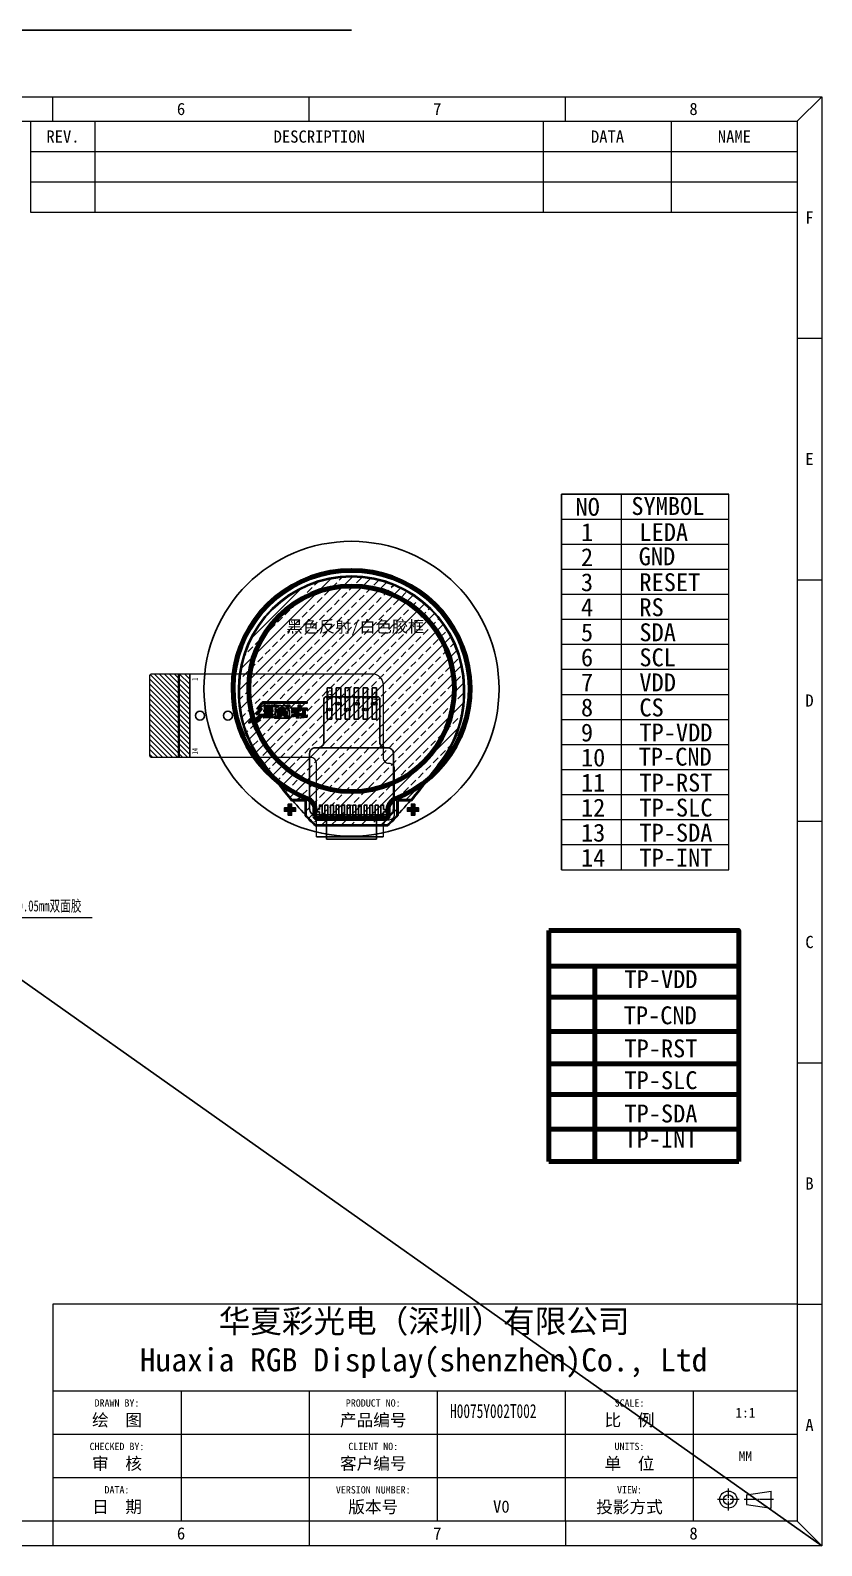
# Model space of a CAD drawing. Header units: millimetres. Extents: x -1913 to 1072, y -448 to 307.
# Drawn here: x 800.8 to 871.6, y -251 to -115.4 of the extents above; entities that cross this region are included whole.
import ezdxf
from ezdxf.enums import TextEntityAlignment as Align

# ---------------------------------------------------------------- set-up
doc = ezdxf.new("R2010")
doc.units = ezdxf.units.MM
doc.header["$LTSCALE"] = 2
doc.layers.get('0').update_dxf_attribs({"linetype": 'CONTINUOUS'})
for name, color, linetype, lineweight in [('0-Project', 155, 'CONTINUOUS', 20), ('OUTLINE.drawing', 190, 'CONTINUOUS', 100), ('Title block', 7, 'CONTINUOUS', 9), ('图框', 7, 'CONTINUOUS', 18)]:
    doc.layers.add(name, color=color, linetype=linetype, lineweight=lineweight)
for name, color, linetype in [('_U+56FE_U+5C42 1', 7, 'CONTINUOUS'), ('dim', 3, 'CONTINUOUS'), ('FPC', 2, 'CONTINUOUS'), ('Index', 7, 'CONTINUOUS'), ('SENSOR', 2, 'CONTINUOUS')]:
    doc.layers.add(name, color=color, linetype=linetype)
doc.styles.add('ROMANC', font='romanc.shx')
doc.styles.get("Standard").update_dxf_attribs({"font": 'txt', "width": 0.7})
doc.styles.add('宋体', font='')
doc.styles.add('样式 4', font='')
doc.styles.get('宋体').set_extended_font_data('SimSun')
doc.styles.get('样式 4').set_extended_font_data('SimSun')
doc.dimstyles.new('YanXiu', dxfattribs={"dimtxt": 1.5, "dimasz": 1.2, "dimexe": 0.66, "dimexo": 0.66, "dimgap": 0.66, "dimtad": 0, "dimdsep": 46, "dimtxsty": 'ROMANC', "dimcen": 0, "dimclrd": 256, "dimclre": 131, "dimclrt": 42, "dimazin": 2, "dimtfac": 1, "dimtofl": 0, "dimtmove": 0, "dimatfit": 3, "dimfxl": 0, "dimlwd": 5, "dimlwe": 5, "dimarcsym": 0})

# ---------------------------------------------------------------- blocks, each defined once
blk = doc.blocks.new('新块')
at = {"color": 1, "lineweight": 0, "flags": 8}
blk.add_attdef('NAME', text='', height=5, dxfattribs=at).set_placement((0, 0), align=Align.MIDDLE)
blk = doc.blocks.new('A$C3CD60FBF')
at = {"layer": 'FPC', "linetype": 'Continuous'}
for points in [[(0.15, 0, -1), (0.35, 0), (0.5, 0, 0.162278), (0.45, 0.15), (0.45, 0.47, 0.333333), (0.45, 0.77), (0.45, 2), (0.05, 2), (0.05, 0.77, 0.333333), (0.05, 0.47), (0.05, 0.15, 0.162278), (0, 0)], [(0.95, 0, -1), (1.15, 0), (1.3, 0, 0.162278), (1.25, 0.15), (1.25, 0.99, 0.333333), (1.25, 1.29), (1.25, 2), (0.85, 2), (0.85, 1.29, 0.333333), (0.85, 0.99), (0.85, 0.15, 0.162278), (0.8, 0)], [(1.75, 0, -1), (1.95, 0), (2.1, 0, 0.162278), (2.05, 0.15), (2.05, 0.47, 0.333333), (2.05, 0.77), (2.05, 2), (1.65, 2), (1.65, 0.77, 0.333333), (1.65, 0.47), (1.65, 0.15, 0.162278), (1.6, 0)], [(2.55, 0, -1), (2.75, 0), (2.9, 0, 0.162278), (2.85, 0.15), (2.85, 0.99, 0.333333), (2.85, 1.29), (2.85, 2), (2.45, 2), (2.45, 1.29, 0.333333), (2.45, 0.99), (2.45, 0.15, 0.162278), (2.4, 0)], [(3.35, 0, -1), (3.55, 0), (3.7, 0, 0.162278), (3.65, 0.15), (3.65, 0.47, 0.333333), (3.65, 0.77), (3.65, 2), (3.25, 2), (3.25, 0.77, 0.333333), (3.25, 0.47), (3.25, 0.15, 0.162278), (3.2, 0)], [(4.15, 0, -1), (4.35, 0), (4.5, 0, 0.162278), (4.45, 0.15), (4.45, 0.99, 0.333333), (4.45, 1.29), (4.45, 2), (4.05, 2), (4.05, 1.29, 0.333333), (4.05, 0.99), (4.05, 0.15, 0.162278), (4, 0)]]:
    blk.add_lwpolyline(points, format="xyb", close=True, dxfattribs=at)
for centre in [(0.25, 0.62), (1.05, 1.14), (1.85, 0.62), (2.65, 1.14), (3.45, 0.62), (4.25, 1.14)]:
    blk.add_circle(centre, 0.1, dxfattribs=at)

msp = doc.modelspace()

# ---------------------------------------------------------------- hatches: boundary and pattern name
h = msp.add_hatch()
h.set_pattern_fill('ANSI31', color=256, scale=0.1, style=0)
h.set_pattern_definition([(315, (-53.29142, -392.14093), (-0.2245064, -0.2245064), [])])
edge = h.paths.add_edge_path()
edge.add_arc((811.68, -180.249), 0.2, 180, 270, ccw=False)
edge.add_line((811.48, -180.249), (811.48, -173.154))
edge.add_arc((811.68, -173.154), 0.2, 90, 180, ccw=False)
edge.add_line((811.68, -172.954), (815.08, -172.954))
edge.add_line((815.08, -172.954), (815.08, -180.454))
edge.add_line((815.08, -180.454), (811.68, -180.454))
at = {"layer": '_U+56FE_U+5C42 1'}
h = msp.add_hatch(color=152, dxfattribs=at)
h.dxf.hatch_style = 2
h.paths.add_polyline_path([(821.164, -176.589), (821.541, -176.085), (821.389, -176.085), (821.012, -176.589)])
h = msp.add_hatch(color=152, dxfattribs=at)
h.dxf.hatch_style = 2
edge = h.paths.add_edge_path()
edge.add_line((821.23, -176.085), (821.574, -175.617))
edge.add_arc((821.61, -175.643), 0.0447, 90, 143.71676, ccw=False)
edge.add_line((821.61, -175.598), (825.569, -175.598))
edge.add_line((825.569, -175.598), (825.569, -175.477))
edge.add_line((825.569, -175.477), (821.61, -175.477))
edge.add_arc((821.61, -175.643), 0.166, 90, 143.71676)
edge.add_line((821.476, -175.545), (821.079, -176.085))
edge.add_line((821.079, -176.085), (821.23, -176.085))
h = msp.add_hatch(color=152, dxfattribs=at)
h.dxf.hatch_style = 2
h.paths.add_polyline_path([(821.703, -176.192), (821.99, -176.192), (821.99, -175.777), (822.218, -175.777), (822.218, -176.192), (822.5, -176.192), (822.5, -176.348), (822.218, -176.348), (822.218, -176.401), (821.99, -176.401), (821.99, -176.348), (821.703, -176.348)])
h = msp.add_hatch(color=152, dxfattribs=at)
h.dxf.hatch_style = 2
h.paths.add_polyline_path([(821.954, -176.148), (821.76, -176.148), (821.717, -175.779), (821.91, -175.779)])
h = msp.add_hatch(color=152, dxfattribs=at)
h.dxf.hatch_style = 2
h.paths.add_polyline_path([(822.458, -176.146), (822.264, -176.146), (822.308, -175.777), (822.5, -175.777)])
h = msp.add_hatch(color=152, dxfattribs=at)
h.dxf.hatch_style = 2
edge = h.paths.add_edge_path()
edge.add_spline(control_points=[(823.143, -175.8), (823.143, -175.8), (823.143, -175.8), (823.243, -175.811), (823.332, -175.826), (823.422, -175.811), (823.524, -175.8), (823.638, -175.791), (823.753, -175.782), (823.883, -175.776), (824.031, -175.774), (824.031, -175.774), (824.031, -175.905), (824.031, -175.905), (823.967, -175.905), (823.907, -175.906), (823.85, -175.907), (823.793, -175.909), (823.737, -175.912), (823.684, -175.916), (823.74, -175.937), (823.789, -175.959), (823.828, -175.982), (823.867, -176.005), (823.902, -176.029), (823.931, -176.053), (823.931, -176.053), (823.633, -176.053), (823.633, -176.053), (823.548, -176.013), (823.449, -175.982), (823.336, -175.96), (823.199, -175.986), (823.082, -176.027), (822.984, -176.081), (822.984, -176.081), (823.767, -176.081), (823.767, -176.081), (823.767, -176.081), (823.94, -176.081), (823.94, -176.081), (823.94, -176.081), (823.861, -176.239), (823.861, -176.239), (823.861, -176.239), (823.989, -176.239), (823.989, -176.239), (823.989, -176.239), (823.989, -176.749), (823.989, -176.749), (823.989, -176.749), (823.986, -176.749), (823.986, -176.749), (823.986, -176.749), (823.791, -176.749), (823.791, -176.749), (823.791, -176.749), (823.504, -176.749), (823.504, -176.749), (823.504, -176.749), (823.477, -176.795), (823.477, -176.795), (823.477, -176.795), (824.035, -176.795), (824.035, -176.795), (824.035, -176.795), (824.035, -176.916), (824.035, -176.916), (824.035, -176.916), (822.645, -176.916), (822.645, -176.916), (822.645, -176.916), (822.645, -176.795), (822.645, -176.795), (822.645, -176.795), (823.241, -176.795), (823.241, -176.795), (823.241, -176.795), (823.268, -176.749), (823.268, -176.749), (823.268, -176.749), (822.891, -176.749), (822.891, -176.749), (822.891, -176.749), (822.693, -176.749), (822.693, -176.749), (822.693, -176.749), (822.693, -176.718), (822.693, -176.718), (822.693, -176.718), (822.693, -176.647), (822.693, -176.647), (822.693, -176.647), (822.693, -176.389), (822.693, -176.389), (822.693, -176.368), (822.697, -176.348), (822.705, -176.33), (822.712, -176.312), (822.723, -176.297), (822.736, -176.283), (822.749, -176.269), (822.765, -176.259), (822.783, -176.251), (822.802, -176.243), (822.821, -176.239), (822.841, -176.239), (822.841, -176.239), (822.891, -176.239), (822.891, -176.239), (822.891, -176.239), (823.08, -176.239), (823.08, -176.239), (823.08, -176.239), (823.601, -176.239), (823.601, -176.239), (823.601, -176.239), (823.623, -176.198), (823.623, -176.198), (823.623, -176.198), (822.697, -176.198), (822.697, -176.198), (822.697, -176.198), (822.697, -176.081), (822.697, -176.081), (822.73, -176.053), (822.768, -176.025), (822.812, -175.996), (822.857, -175.968), (822.912, -175.941), (822.979, -175.916), (822.928, -175.912), (822.875, -175.909), (822.82, -175.907), (822.764, -175.906), (822.707, -175.905), (822.647, -175.905), (822.647, -175.905), (822.647, -175.774), (822.647, -175.774), (822.791, -175.776), (822.919, -175.782), (823.031, -175.791), (823.143, -175.8)], knot_values=[-1, 0, 0, 0, 0, 0, 1, 1, 1, 2, 2, 2, 3, 3, 3, 4, 4, 4, 5, 5, 5, 6, 6, 6, 7, 7, 7, 8, 8, 8, 9, 9, 9, 10, 10, 10, 11, 11, 11, 12, 12, 12, 13, 13, 13, 14, 14, 14, 15, 15, 15, 16, 16, 16, 17, 17, 17, 18, 18, 18, 19, 19, 19, 20, 20, 20, 21, 21, 21, 22, 22, 22, 23, 23, 23, 24, 24, 24, 25, 25, 25, 26, 26, 26, 27, 27, 27, 28, 28, 28, 29, 29, 29, 30, 30, 30, 31, 31, 31, 32, 32, 32, 33, 33, 33, 34, 34, 34, 35, 35, 35, 36, 36, 36, 37, 37, 37, 38, 38, 38, 39, 39, 39, 40, 40, 40, 41, 41, 41, 42, 42, 42, 43, 43, 43, 44, 44, 44, 45, 45, 45, 46, 46, 46, 47, 47, 47, 47], degree=3, periodic=0)
h.paths.add_polyline_path([(822.891, -176.521), (822.92, -176.521), (823.791, -176.521), (823.791, -176.48), (823.071, -176.48), (822.891, -176.48)])
edge = h.paths.add_edge_path()
edge.add_spline(control_points=[(822.896, -176.37), (822.896, -176.37), (822.896, -176.37), (822.891, -176.381), (822.891, -176.393), (822.891, -176.393), (822.891, -176.395), (822.891, -176.395), (822.891, -176.395), (822.915, -176.395), (822.915, -176.395), (822.915, -176.395), (823.791, -176.395), (823.791, -176.395), (823.791, -176.395), (823.791, -176.349), (823.791, -176.349), (823.791, -176.349), (822.935, -176.349), (822.935, -176.349), (822.924, -176.349), (822.914, -176.353), (822.905, -176.362), (822.896, -176.37)], knot_values=[-1, 0, 0, 0, 0, 0, 1, 1, 1, 2, 2, 2, 3, 3, 3, 4, 4, 4, 5, 5, 5, 6, 6, 6, 7, 7, 7, 7], degree=3, periodic=0)
h.paths.add_polyline_path([(823.06, -176.647), (823.791, -176.647), (823.791, -176.606), (823.076, -176.606), (822.891, -176.606), (822.891, -176.647)])
h = msp.add_hatch(color=152, dxfattribs=at)
h.dxf.hatch_style = 2
edge = h.paths.add_edge_path()
edge.add_spline(control_points=[(824.672, -176.299), (824.672, -176.299), (824.672, -176.299), (824.695, -176.303), (824.716, -176.312), (824.737, -176.321), (824.755, -176.334), (824.771, -176.349), (824.787, -176.365), (824.799, -176.383), (824.808, -176.404), (824.817, -176.425), (824.822, -176.448), (824.822, -176.472), (824.822, -176.472), (824.822, -176.542), (824.822, -176.542), (824.822, -176.542), (825.042, -176.51), (825.042, -176.51), (825.042, -176.51), (825.042, -176.683), (825.042, -176.683), (825.042, -176.683), (824.822, -176.715), (824.822, -176.715), (824.822, -176.715), (824.822, -176.912), (824.822, -176.912), (824.822, -176.912), (824.602, -176.912), (824.602, -176.912), (824.602, -176.912), (824.602, -176.746), (824.602, -176.746), (824.602, -176.746), (824.188, -176.806), (824.188, -176.806), (824.188, -176.806), (824.188, -176.633), (824.188, -176.633), (824.188, -176.633), (824.602, -176.573), (824.602, -176.573), (824.602, -176.573), (824.602, -176.504), (824.602, -176.504), (824.602, -176.49), (824.598, -176.478), (824.588, -176.469), (824.579, -176.46), (824.567, -176.455), (824.554, -176.455), (824.554, -176.455), (824.188, -176.455), (824.188, -176.455), (824.188, -176.455), (824.188, -176.299), (824.188, -176.299), (824.188, -176.299), (824.648, -176.299), (824.648, -176.299), (824.672, -176.299)], knot_values=[-1, 0, 0, 0, 0, 0, 1, 1, 1, 2, 2, 2, 3, 3, 3, 4, 4, 4, 5, 5, 5, 6, 6, 6, 7, 7, 7, 8, 8, 8, 9, 9, 9, 10, 10, 10, 11, 11, 11, 12, 12, 12, 13, 13, 13, 14, 14, 14, 15, 15, 15, 16, 16, 16, 17, 17, 17, 18, 18, 18, 19, 19, 19, 20, 20, 20, 20], degree=3, periodic=0)
h = msp.add_hatch(color=152, dxfattribs=at)
h.dxf.hatch_style = 2
h.paths.add_polyline_path([(824.988, -176.043), (825.572, -176.043), (825.572, -176.199), (824.988, -176.199), (824.988, -176.264), (824.769, -176.264), (824.769, -176.199), (824.191, -176.199), (824.191, -176.043), (824.769, -176.043), (824.769, -175.777), (824.988, -175.777)])
h = msp.add_hatch(color=152, dxfattribs=at)
h.dxf.hatch_style = 2
h.paths.add_polyline_path([(825.573, -176.83), (825.028, -176.909), (825.028, -176.737), (825.174, -176.716), (825.174, -176.299), (825.393, -176.299), (825.393, -176.684), (825.573, -176.66)])
h = msp.add_hatch(color=152, dxfattribs=at)
h.dxf.hatch_style = 2
edge = h.paths.add_edge_path()
edge.add_spline(control_points=[(821.425, -177.066), (821.335, -177.129), (820.999, -177.278), (820.908, -177.233), (821.125, -177.205), (821.318, -177.086), (821.44, -176.911), (821.523, -176.804), (821.594, -176.702), (821.677, -176.589), (821.677, -176.589), (821.501, -176.589), (821.501, -176.589), (821.501, -176.589), (821.385, -176.782), (821.198, -176.94), (821.011, -177.099), (820.878, -177.14), (820.686, -177.178), (820.572, -177.201), (820.47, -177.205), (820.413, -177.205), (820.336, -177.275), (820.294, -177.38), (820.414, -177.365), (820.434, -177.361), (820.45, -177.355), (820.472, -177.339), (820.536, -177.282), (820.712, -177.234), (820.768, -177.29), (820.78, -177.302), (820.782, -177.322), (820.76, -177.342), (820.767, -177.301), (820.716, -177.28), (820.683, -177.314), (820.665, -177.333), (820.655, -177.364), (820.676, -177.385), (820.676, -177.385), (820.679, -177.388), (820.679, -177.388), (820.692, -177.401), (820.714, -177.407), (820.743, -177.407), (820.936, -177.407), (821.421, -177.139), (821.425, -177.066)], knot_values=[0, 0, 0, 0, 1, 1, 1, 2, 2, 2, 3, 3, 3, 4, 4, 4, 5, 5, 5, 6, 6, 6, 7, 7, 7, 8, 8, 8, 9, 9, 9, 10, 10, 10, 11, 11, 11, 12, 12, 12, 13, 13, 13, 14, 14, 14, 15, 15, 15, 16, 16, 16, 16], degree=3, periodic=0)
h = msp.add_hatch(color=152, dxfattribs=at)
h.dxf.hatch_style = 2
edge = h.paths.add_edge_path()
edge.add_spline(control_points=[(820.686, -177.178), (820.878, -177.14), (821.011, -177.099), (821.198, -176.94), (821.384, -176.783), (821.5, -176.591), (821.501, -176.589), (821.501, -176.589), (821.325, -176.589), (821.325, -176.589), (821.325, -176.589), (821.153, -176.8), (821.153, -176.8), (821.153, -176.8), (821.153, -176.8), (821.153, -176.8), (821.003, -176.956), (820.774, -177.052), (820.588, -177.056), (820.559, -177.057), (820.549, -177.049), (820.554, -177.042), (820.559, -177.034), (820.581, -177.025), (820.613, -177.028), (820.674, -177.027), (820.77, -177.019), (820.818, -176.977), (820.821, -176.975), (820.824, -176.969), (820.821, -176.966), (820.722, -177.021), (820.554, -176.963), (820.482, -177.032), (820.454, -177.064), (820.469, -177.115), (820.556, -177.109), (820.618, -177.104), (820.681, -177.089), (820.742, -177.079), (820.78, -177.072), (820.816, -177.067), (820.838, -177.071), (820.847, -177.074), (820.843, -177.083), (820.822, -177.094), (820.762, -177.114), (820.574, -177.139), (820.52, -177.148), (820.485, -177.153), (820.446, -177.176), (820.414, -177.205), (820.414, -177.205), (820.414, -177.205), (820.414, -177.205), (820.47, -177.205), (820.572, -177.201), (820.686, -177.178)], knot_values=[0, 0, 0, 0, 1, 1, 1, 2, 2, 2, 3, 3, 3, 4, 4, 4, 5, 5, 5, 6, 6, 6, 7, 7, 7, 8, 8, 8, 9, 9, 9, 10, 10, 10, 11, 11, 11, 12, 12, 12, 13, 13, 13, 14, 14, 14, 15, 15, 15, 16, 16, 16, 17, 17, 17, 18, 18, 18, 19, 19, 19, 19], degree=3, periodic=0)
h = msp.add_hatch(color=152, dxfattribs=at)
h.dxf.hatch_style = 2
h.paths.add_polyline_path([(821.686, -176.751), (822.5, -176.72), (822.5, -176.876), (821.686, -176.907)])
h = msp.add_hatch(color=152, dxfattribs=at)
h.dxf.hatch_style = 2
h.paths.add_polyline_path([(821.698, -176.685), (821.78, -176.445), (821.973, -176.445), (821.891, -176.685)])
h = msp.add_hatch(color=152, dxfattribs=at)
h.dxf.hatch_style = 2
h.paths.add_polyline_path([(822.192, -176.445), (822.255, -176.685), (822.062, -176.685), (821.999, -176.445)])
h = msp.add_hatch(color=152, dxfattribs=at)
h.dxf.hatch_style = 2
h.paths.add_polyline_path([(822.296, -176.685), (822.234, -176.445), (822.426, -176.445), (822.489, -176.685)])
at = {"layer": 'dim'}
h = msp.add_hatch(dxfattribs=at)
h.set_pattern_fill('ANSI33', color=0, scale=5, style=0)
h.set_pattern_definition([(45, (445.2795, -1110.7809), (-0.8838835, 0.8838835), []), (45, (446.1634, -1110.7809), (-0.8838835, 0.8838835), [0.625, -0.3125])])
h.paths.add_polyline_path([(832.764, -186.473, 0.0101198), (833.595, -185.642), (833.595, -184.222), (834.871, -184.222, 0.0150276), (835.954, -182.854, 0.0050865), (837.824, -180.37, 0.1622279), (839.555, -174.179, 0.987678), (819.517, -174.179, 0.1621457), (821.246, -180.368, 0.0051104), (823.118, -182.854, 0.0150276), (824.2, -184.222), (825.477, -184.222), (825.477, -185.642, 0.0101198), (826.308, -186.473)])
for points in [[(824.18, -184.965), (824.53, -184.965), (824.53, -185.265), (824.18, -185.265), (824.18, -185.615), (823.88, -185.615), (823.88, -185.265), (823.53, -185.265), (823.53, -184.965), (823.88, -184.965), (823.88, -184.615), (824.18, -184.615)], [(834.891, -184.965), (834.541, -184.965), (834.541, -185.265), (834.891, -185.265), (834.891, -185.615), (835.191, -185.615), (835.191, -185.265), (835.541, -185.265), (835.541, -184.965), (835.191, -184.965), (835.191, -184.615), (834.891, -184.615)]]:
    msp.add_hatch(color=0, dxfattribs=at).paths.add_polyline_path(points)

# ---------------------------------------------------------------- linework, layer by layer
at = {"lineweight": 9}
for p, q in [((802.825, -123.5), (802.825, -121.317)), ((825.748, -123.5), (825.748, -121.317)), ((848.672, -123.5), (848.672, -121.317)), ((869.412, -123.5), (871.595, -121.317)), ((800.86, -131.665), (800.86, -123.5)), ((800.86, -123.5), (869.412, -123.5)), ((806.591, -131.665), (806.591, -123.5)), ((846.707, -131.665), (846.707, -123.5)), ((858.169, -131.665), (858.169, -123.5)), ((869.412, -123.5), (869.412, -134.372)), ((869.412, -126.251), (800.86, -126.251)), ((869.412, -128.958), (800.86, -128.958)), ((869.412, -131.665), (800.86, -131.665)), ((869.412, -142.931), (871.595, -142.931)), ((869.412, -164.544), (871.595, -164.544)), ((869.412, -186.158), (871.595, -186.158)), ((869.412, -207.771), (871.595, -207.771)), ((869.412, -229.385), (871.595, -229.385)), ((869.412, -237.157), (802.825, -237.157)), ((814.287, -237.157), (814.287, -248.815)), ((825.748, -237.157), (825.748, -248.815)), ((837.21, -237.157), (837.21, -248.815)), ((848.672, -248.815), (848.672, -237.157)), ((860.134, -248.815), (860.134, -237.157)), ((869.412, -241.043), (802.825, -241.043)), ((869.412, -244.929), (802.825, -244.929)), ((864.882, -246.436), (867.065, -246.108)), ((864.882, -246.436), (864.882, -247.309)), ((867.065, -247.636), (867.065, -246.108)), ((864.882, -247.309), (867.065, -247.636)), ((802.825, -248.815), (802.825, -250.998)), ((825.748, -248.815), (825.748, -250.998)), ((848.672, -248.815), (848.672, -250.998)), ((869.412, -248.815), (871.595, -250.998))]:
    msp.add_line(p, q, dxfattribs=at)
at = {"color": 3}
for p in [(863.275, -156.868), (848.33, -190.493)]:
    msp.add_line(p, (848.33, -156.868), dxfattribs=at)
for p, q in [((832.57, -179.579), (826.57, -179.579)), ((826.661, -185.103), (826.461, -185.103)), ((826.461, -185.103), (826.461, -185.303)), ((826.661, -185.303), (826.461, -185.303)), ((826.786, -185.579), (832.286, -185.579)), ((827.161, -184.703), (827.161, -185.703)), ((827.161, -185.703), (827.411, -185.703)), ((832.411, -185.103), (832.611, -185.103)), ((832.411, -185.303), (832.611, -185.303)), ((832.611, -185.103), (832.611, -185.303))]:
    msp.add_line(p, q)
at = {"color": 0, "linetype": 'ByBlock', "lineweight": 100}
for p, q in [((847.192, -216.6), (847.192, -195.93)), ((847.192, -207.863), (864.171, -207.863)), ((847.192, -210.625), (864.171, -210.625)), ((847.192, -213.721), (864.171, -213.721)), ((847.192, -216.6), (864.171, -216.6))]:
    msp.add_line(p, q, dxfattribs=at)
at = {"color": 1, "lineweight": 9}
for p, q in [((863.245, -245.89), (863.245, -246.708)), ((863.245, -246.818), (863.245, -246.927)), ((863.081, -246.872), (862.262, -246.872)), ((863.299, -246.872), (863.19, -246.872)), ((863.245, -247.036), (863.245, -247.855)), ((864.227, -246.872), (863.408, -246.872)), ((865.864, -246.872), (864.664, -246.872)), ((866.028, -246.872), (865.919, -246.872)), ((867.283, -246.872), (866.083, -246.872))]:
    msp.add_line(p, q, dxfattribs=at)
at = {"lineweight": 9}
for points in [[(688.207, -121.317), (871.595, -121.317), (871.595, -250.998), (688.207, -250.998)], [(690.391, -123.5), (869.412, -123.5), (869.412, -248.815), (690.391, -248.815)]]:
    msp.add_lwpolyline(points, close=True, dxfattribs=at)
at = {"const_width": 0.2}
msp.add_lwpolyline([(814.08, -180.456), (814.08, -172.956)], dxfattribs=at)
at = {"color": 3, "linetype": 'Continuous'}
for points in [[(827.37, -174.216), (827.37, -177.016), (827.77, -177.016), (827.77, -174.216)], [(828.17, -174.216), (828.17, -177.016), (828.57, -177.016), (828.57, -174.216)], [(828.97, -174.216), (828.97, -177.016), (829.37, -177.016), (829.37, -174.216)], [(829.77, -174.216), (829.77, -177.016), (830.17, -177.016), (830.17, -174.216)], [(830.57, -174.216), (830.57, -177.016), (830.97, -177.016), (830.97, -174.216)], [(831.37, -174.216), (831.37, -177.016), (831.77, -177.016), (831.77, -174.216)]]:
    msp.add_lwpolyline(points, close=True, dxfattribs=at)
for points in [[(826.661, -185.103), (826.661, -184.703), (826.911, -184.703), (826.911, -185.703), (826.661, -185.703), (826.661, -185.303)], [(832.411, -185.303), (832.411, -185.703), (832.161, -185.703), (832.161, -184.703), (832.411, -184.703), (832.411, -185.103)]]:
    msp.add_lwpolyline(points)
for points in [[(827.161, -184.703), (827.411, -184.703), (827.411, -185.703), (827.161, -185.703)], [(827.661, -184.703), (827.911, -184.703), (827.911, -185.703), (827.661, -185.703)], [(828.161, -184.703), (828.411, -184.703), (828.411, -185.703), (828.161, -185.703)], [(828.661, -184.703), (828.911, -184.703), (828.911, -185.703), (828.661, -185.703)], [(829.161, -184.703), (829.411, -184.703), (829.411, -185.703), (829.161, -185.703)], [(829.661, -184.703), (829.911, -184.703), (829.911, -185.703), (829.661, -185.703)], [(830.161, -184.703), (830.411, -184.703), (830.411, -185.703), (830.161, -185.703)], [(830.661, -184.703), (830.911, -184.703), (830.911, -185.703), (830.661, -185.703)], [(831.161, -184.703), (831.411, -184.703), (831.411, -185.703), (831.161, -185.703)], [(831.661, -184.703), (831.911, -184.703), (831.911, -185.703), (831.661, -185.703)]]:
    msp.add_lwpolyline(points, close=True)
at = {"color": 0, "linetype": 'ByBlock', "lineweight": 100}
for points in [[(847.192, -195.93), (864.171, -195.93), (864.171, -216.6)], [(847.192, -199.125), (864.171, -199.125)], [(851.31, -216.6), (851.31, -199.125)], [(847.192, -201.888), (864.171, -201.888)], [(847.192, -204.983), (864.171, -204.983)]]:
    msp.add_lwpolyline(points, dxfattribs=at)
at = {"lineweight": 9}
msp.add_lwpolyline([(869.412, -229.385), (802.825, -229.385), (802.825, -248.815)], dxfattribs=at)
at = {"color": 6}
msp.add_circle((829.536, -174.303), 13.2, dxfattribs=at)
at = {"lineweight": 9}
for radius in [0.764, 0.437]:
    msp.add_circle((863.245, -246.872), radius, dxfattribs=at)
at = {"layer": '0-Project', "color": 3}
for p, q in [((853.667, -156.868), (853.667, -190.493)), ((863.275, -190.493), (863.275, -156.868)), ((848.33, -159.109), (863.275, -159.109)), ((848.33, -161.351), (863.275, -161.351)), ((848.33, -163.593), (863.275, -163.593)), ((848.33, -165.834), (863.275, -165.834)), ((848.33, -168.076), (863.275, -168.076)), ((848.33, -170.318), (863.275, -170.318)), ((848.33, -172.56), (863.275, -172.56)), ((848.33, -174.801), (863.275, -174.801)), ((848.33, -177.043), (863.275, -177.043)), ((848.33, -179.285), (863.275, -179.285)), ((848.33, -181.526), (863.275, -181.526)), ((848.33, -183.768), (863.275, -183.768)), ((848.33, -186.01), (863.275, -186.01)), ((848.33, -188.251), (863.275, -188.251)), ((848.33, -190.493), (863.275, -190.493))]:
    msp.add_line(p, q, dxfattribs=at)
at = {"layer": '_U+56FE_U+5C42 1', "color": 152}
for points in [[(821.164, -176.589), (821.541, -176.085), (821.389, -176.085), (821.012, -176.589), (821.164, -176.589)], [(821.703, -176.192), (821.99, -176.192), (821.99, -175.777), (822.218, -175.777), (822.218, -176.192), (822.5, -176.192), (822.5, -176.348), (822.218, -176.348), (822.218, -176.401), (821.99, -176.401), (821.99, -176.348), (821.703, -176.348), (821.703, -176.192)], [(821.954, -176.148), (821.76, -176.148), (821.717, -175.779), (821.91, -175.779), (821.954, -176.148)], [(822.458, -176.146), (822.264, -176.146), (822.308, -175.777), (822.5, -175.777), (822.458, -176.146)], [(824.988, -176.043), (825.572, -176.043), (825.572, -176.199), (824.988, -176.199), (824.988, -176.264), (824.769, -176.264), (824.769, -176.199), (824.191, -176.199), (824.191, -176.043), (824.769, -176.043), (824.769, -175.777), (824.988, -175.777), (824.988, -176.043)], [(825.573, -176.83), (825.028, -176.909), (825.028, -176.737), (825.174, -176.716), (825.174, -176.299), (825.393, -176.299), (825.393, -176.684), (825.573, -176.66), (825.573, -176.83)], [(821.686, -176.751), (822.5, -176.72), (822.5, -176.876), (821.686, -176.907), (821.686, -176.751)], [(821.698, -176.685), (821.78, -176.445), (821.973, -176.445), (821.891, -176.685), (821.698, -176.685)], [(822.192, -176.445), (822.255, -176.685), (822.062, -176.685), (821.999, -176.445), (822.192, -176.445)], [(822.296, -176.685), (822.234, -176.445), (822.426, -176.445), (822.489, -176.685), (822.296, -176.685)], [(822.891, -176.521), (822.92, -176.521), (823.791, -176.521), (823.791, -176.48), (823.071, -176.48), (822.891, -176.48), (822.891, -176.521)], [(823.06, -176.647), (823.791, -176.647), (823.791, -176.606), (823.076, -176.606), (822.891, -176.606), (822.891, -176.647), (823.06, -176.647)]]:
    msp.add_lwpolyline(points, dxfattribs=at)
msp.add_lwpolyline([(821.23, -176.085), (821.574, -175.617, -0.2387721), (821.61, -175.598), (825.569, -175.598), (825.569, -175.477), (821.61, -175.477, 0.2387721), (821.476, -175.545), (821.079, -176.085), (821.23, -176.085)], format="xyb", dxfattribs=at)
for points, knots in [([(823.477, -176.795), (823.477, -176.795), (824.035, -176.795), (824.035, -176.795), (824.035, -176.795), (824.035, -176.916), (824.035, -176.916), (824.035, -176.916), (822.645, -176.916), (822.645, -176.916), (822.645, -176.916), (822.645, -176.795), (822.645, -176.795), (822.645, -176.795), (823.241, -176.795), (823.241, -176.795), (823.241, -176.795), (823.268, -176.749), (823.268, -176.749), (823.268, -176.749), (822.891, -176.749), (822.891, -176.749), (822.891, -176.749), (822.693, -176.749), (822.693, -176.749), (822.693, -176.749), (822.693, -176.718), (822.693, -176.718), (822.693, -176.718), (822.693, -176.647), (822.693, -176.647), (822.693, -176.647), (822.693, -176.389), (822.693, -176.389), (822.693, -176.368), (822.697, -176.348), (822.705, -176.33), (822.712, -176.312), (822.723, -176.297), (822.736, -176.283), (822.749, -176.269), (822.765, -176.259), (822.783, -176.251), (822.802, -176.243), (822.821, -176.239), (822.841, -176.239), (822.841, -176.239), (822.891, -176.239), (822.891, -176.239), (822.891, -176.239), (823.08, -176.239), (823.08, -176.239), (823.08, -176.239), (823.601, -176.239), (823.601, -176.239), (823.601, -176.239), (823.623, -176.198), (823.623, -176.198), (823.623, -176.198), (822.697, -176.198), (822.697, -176.198), (822.697, -176.198), (822.697, -176.081), (822.697, -176.081), (822.73, -176.053), (822.768, -176.025), (822.812, -175.996), (822.857, -175.968), (822.912, -175.941), (822.979, -175.916), (822.928, -175.912), (822.875, -175.909), (822.82, -175.907), (822.764, -175.906), (822.707, -175.905), (822.647, -175.905), (822.647, -175.905), (822.647, -175.774), (822.647, -175.774), (822.791, -175.776), (822.919, -175.782), (823.031, -175.791), (823.143, -175.8), (823.243, -175.811), (823.332, -175.826), (823.422, -175.811), (823.524, -175.8), (823.638, -175.791), (823.753, -175.782), (823.883, -175.776), (824.031, -175.774), (824.031, -175.774), (824.031, -175.905), (824.031, -175.905), (823.967, -175.905), (823.907, -175.906), (823.85, -175.907), (823.793, -175.909), (823.737, -175.912), (823.684, -175.916), (823.74, -175.937), (823.789, -175.959), (823.828, -175.982), (823.867, -176.005), (823.902, -176.029), (823.931, -176.053), (823.931, -176.053), (823.633, -176.053), (823.633, -176.053), (823.548, -176.013), (823.449, -175.982), (823.336, -175.96), (823.199, -175.986), (823.082, -176.027), (822.984, -176.081), (822.984, -176.081), (823.767, -176.081), (823.767, -176.081), (823.767, -176.081), (823.94, -176.081), (823.94, -176.081), (823.94, -176.081), (823.861, -176.239), (823.861, -176.239), (823.861, -176.239), (823.989, -176.239), (823.989, -176.239), (823.989, -176.239), (823.989, -176.749), (823.989, -176.749), (823.989, -176.749), (823.986, -176.749), (823.986, -176.749), (823.986, -176.749), (823.791, -176.749), (823.791, -176.749), (823.791, -176.749), (823.504, -176.749), (823.504, -176.749), (823.504, -176.749), (823.477, -176.795), (823.477, -176.795)], [0, 0, 0, 0, 1, 1, 1, 2, 2, 2, 3, 3, 3, 4, 4, 4, 5, 5, 5, 6, 6, 6, 7, 7, 7, 8, 8, 8, 9, 9, 9, 10, 10, 10, 11, 11, 11, 12, 12, 12, 13, 13, 13, 14, 14, 14, 15, 15, 15, 16, 16, 16, 17, 17, 17, 18, 18, 18, 19, 19, 19, 20, 20, 20, 21, 21, 21, 22, 22, 22, 23, 23, 23, 24, 24, 24, 25, 25, 25, 26, 26, 26, 27, 27, 27, 28, 28, 28, 29, 29, 29, 30, 30, 30, 31, 31, 31, 32, 32, 32, 33, 33, 33, 34, 34, 34, 35, 35, 35, 36, 36, 36, 37, 37, 37, 38, 38, 38, 39, 39, 39, 40, 40, 40, 41, 41, 41, 42, 42, 42, 43, 43, 43, 44, 44, 44, 45, 45, 45, 46, 46, 46, 47, 47, 47, 47]), ([(824.648, -176.299), (824.672, -176.299), (824.695, -176.303), (824.716, -176.312), (824.737, -176.321), (824.755, -176.334), (824.771, -176.349), (824.787, -176.365), (824.799, -176.383), (824.808, -176.404), (824.817, -176.425), (824.822, -176.448), (824.822, -176.472), (824.822, -176.472), (824.822, -176.542), (824.822, -176.542), (824.822, -176.542), (825.042, -176.51), (825.042, -176.51), (825.042, -176.51), (825.042, -176.683), (825.042, -176.683), (825.042, -176.683), (824.822, -176.715), (824.822, -176.715), (824.822, -176.715), (824.822, -176.912), (824.822, -176.912), (824.822, -176.912), (824.602, -176.912), (824.602, -176.912), (824.602, -176.912), (824.602, -176.746), (824.602, -176.746), (824.602, -176.746), (824.188, -176.806), (824.188, -176.806), (824.188, -176.806), (824.188, -176.633), (824.188, -176.633), (824.188, -176.633), (824.602, -176.573), (824.602, -176.573), (824.602, -176.573), (824.602, -176.504), (824.602, -176.504), (824.602, -176.49), (824.598, -176.478), (824.588, -176.469), (824.579, -176.46), (824.567, -176.455), (824.554, -176.455), (824.554, -176.455), (824.188, -176.455), (824.188, -176.455), (824.188, -176.455), (824.188, -176.299), (824.188, -176.299), (824.188, -176.299), (824.648, -176.299), (824.648, -176.299)], [0, 0, 0, 0, 1, 1, 1, 2, 2, 2, 3, 3, 3, 4, 4, 4, 5, 5, 5, 6, 6, 6, 7, 7, 7, 8, 8, 8, 9, 9, 9, 10, 10, 10, 11, 11, 11, 12, 12, 12, 13, 13, 13, 14, 14, 14, 15, 15, 15, 16, 16, 16, 17, 17, 17, 18, 18, 18, 19, 19, 19, 20, 20, 20, 20]), ([(821.425, -177.066), (821.335, -177.129), (820.999, -177.278), (820.908, -177.233), (821.125, -177.205), (821.318, -177.086), (821.44, -176.911), (821.523, -176.804), (821.594, -176.702), (821.677, -176.589), (821.677, -176.589), (821.501, -176.589), (821.501, -176.589), (821.501, -176.589), (821.385, -176.782), (821.198, -176.94), (821.011, -177.099), (820.878, -177.14), (820.686, -177.178), (820.572, -177.201), (820.47, -177.205), (820.413, -177.205), (820.336, -177.275), (820.294, -177.38), (820.414, -177.365), (820.434, -177.361), (820.45, -177.355), (820.472, -177.339), (820.536, -177.282), (820.712, -177.234), (820.768, -177.29), (820.78, -177.302), (820.782, -177.322), (820.76, -177.342), (820.767, -177.301), (820.716, -177.28), (820.683, -177.314), (820.665, -177.333), (820.655, -177.364), (820.676, -177.385), (820.676, -177.385), (820.679, -177.388), (820.679, -177.388), (820.692, -177.401), (820.714, -177.407), (820.743, -177.407), (820.936, -177.407), (821.421, -177.139), (821.425, -177.066)], [0, 0, 0, 0, 1, 1, 1, 2, 2, 2, 3, 3, 3, 4, 4, 4, 5, 5, 5, 6, 6, 6, 7, 7, 7, 8, 8, 8, 9, 9, 9, 10, 10, 10, 11, 11, 11, 12, 12, 12, 13, 13, 13, 14, 14, 14, 15, 15, 15, 16, 16, 16, 16]), ([(820.686, -177.178), (820.878, -177.14), (821.011, -177.099), (821.198, -176.94), (821.384, -176.783), (821.5, -176.591), (821.501, -176.589), (821.501, -176.589), (821.325, -176.589), (821.325, -176.589), (821.325, -176.589), (821.153, -176.8), (821.153, -176.8), (821.153, -176.8), (821.153, -176.8), (821.153, -176.8), (821.003, -176.956), (820.774, -177.052), (820.588, -177.056), (820.559, -177.057), (820.549, -177.049), (820.554, -177.042), (820.559, -177.034), (820.581, -177.025), (820.613, -177.028), (820.674, -177.027), (820.77, -177.019), (820.818, -176.977), (820.821, -176.975), (820.824, -176.969), (820.821, -176.966), (820.722, -177.021), (820.554, -176.963), (820.482, -177.032), (820.454, -177.064), (820.469, -177.115), (820.556, -177.109), (820.618, -177.104), (820.681, -177.089), (820.742, -177.079), (820.78, -177.072), (820.816, -177.067), (820.838, -177.071), (820.847, -177.074), (820.843, -177.083), (820.822, -177.094), (820.762, -177.114), (820.574, -177.139), (820.52, -177.148), (820.485, -177.153), (820.446, -177.176), (820.414, -177.205), (820.414, -177.205), (820.414, -177.205), (820.414, -177.205), (820.47, -177.205), (820.572, -177.201), (820.686, -177.178)], [0, 0, 0, 0, 1, 1, 1, 2, 2, 2, 3, 3, 3, 4, 4, 4, 5, 5, 5, 6, 6, 6, 7, 7, 7, 8, 8, 8, 9, 9, 9, 10, 10, 10, 11, 11, 11, 12, 12, 12, 13, 13, 13, 14, 14, 14, 15, 15, 15, 16, 16, 16, 17, 17, 17, 18, 18, 18, 19, 19, 19, 19]), ([(822.935, -176.349), (822.924, -176.349), (822.914, -176.353), (822.905, -176.362), (822.896, -176.37), (822.891, -176.381), (822.891, -176.393), (822.891, -176.393), (822.891, -176.395), (822.891, -176.395), (822.891, -176.395), (822.915, -176.395), (822.915, -176.395), (822.915, -176.395), (823.791, -176.395), (823.791, -176.395), (823.791, -176.395), (823.791, -176.349), (823.791, -176.349), (823.791, -176.349), (822.935, -176.349), (822.935, -176.349)], [0, 0, 0, 0, 1, 1, 1, 2, 2, 2, 3, 3, 3, 4, 4, 4, 5, 5, 5, 6, 6, 6, 7, 7, 7, 7])]:
    msp.add_open_spline(points, degree=3, knots=knots, dxfattribs=at)
at = {"layer": 'dim', "color": 0}
for p, q in [((824.18, -184.322), (825.377, -184.322)), ((824.2, -184.222), (825.477, -184.222)), ((825.377, -184.322), (825.377, -185.653)), ((825.477, -184.222), (825.477, -185.642)), ((834.871, -184.222), (833.595, -184.222)), ((833.595, -184.222), (833.595, -185.642)), ((834.892, -184.322), (833.695, -184.322)), ((833.695, -184.322), (833.695, -185.653)), ((832.796, -186.553), (826.275, -186.553)), ((832.764, -186.473), (826.308, -186.473))]:
    msp.add_line(p, q, dxfattribs=at)
for points in [[(824.18, -184.965), (824.53, -184.965), (824.53, -185.265), (824.18, -185.265), (824.18, -185.615), (823.88, -185.615), (823.88, -185.265), (823.53, -185.265), (823.53, -184.965), (823.88, -184.965), (823.88, -184.615), (824.18, -184.615)], [(834.891, -184.965), (834.541, -184.965), (834.541, -185.265), (834.891, -185.265), (834.891, -185.615), (835.191, -185.615), (835.191, -185.265), (835.541, -185.265), (835.541, -184.965), (835.191, -184.965), (835.191, -184.615), (834.891, -184.615)]]:
    msp.add_lwpolyline(points, close=True, dxfattribs=at)
for centre, radius, start, end in [((829.536, -174.303), 10.1, 0.70299, 179.29701), ((829.536, -174.303), 10.02, 0.71037, 179.28963), ((829.673, -174.677), 10.249, 177.18483, 214.03265), ((829.673, -174.677), 10.169, 177.19222, 214.03265), ((829.399, -174.677), 10.168, 325.94952, 2.80831), ((829.4, -174.677), 10.248, 325.92947, 2.81629), ((943.773, -90.044), 152.222, 216.39686, 217.56829), ((714.842, -89.696), 152.795, 322.43281, 323.59875), ((943.259, -90.435), 151.656, 216.39187, 217.56953), ((714.842, -89.696), 152.875, 322.43281, 323.59875), ((846.418, -165.534), 29.112, 216.62241, 220.19222), ((846.418, -165.534), 29.032, 216.62241, 220.06736), ((846.418, -165.534), 29.032, 216.62355, 226.15537), ((812.653, -165.534), 29.032, 313.84463, 323.37645), ((812.653, -165.534), 29.032, 319.93264, 323.37759), ((812.653, -165.534), 29.112, 319.80778, 323.37759), ((846.418, -165.534), 29.112, 223.71584, 226.21877), ((846.418, -165.534), 29.032, 223.83616, 226.15537), ((812.653, -165.534), 29.032, 313.84463, 316.16384), ((812.653, -165.534), 29.112, 313.78123, 316.28416)]:
    msp.add_arc(centre, radius, start, end, dxfattribs=at)
at = {"layer": 'FPC'}
for p, q in [((829.536, -115.364), (731.095, -115.364)), ((815.08, -172.954), (815.08, -180.454)), ((814.08, -174.453), (814.08, -178.953)), ((826.397, -187.553), (832.366, -187.553))]:
    msp.add_line(p, q, dxfattribs=at)
at = {"layer": 'FPC', "color": 2}
for p, q in [((814.08, -175.103), (814.08, -174.803)), ((814.08, -178.603), (814.08, -178.303))]:
    msp.add_line(p, q, dxfattribs=at)
at = {"layer": 'FPC', "color": 4}
msp.add_line((827.286, -187.753), (831.786, -187.753), dxfattribs=at)
at = {"layer": 'FPC', "lineweight": 9}
msp.add_lwpolyline([(826.397, -187.553), (826.397, -180.954, 0.4142136), (825.897, -180.454), (811.68, -180.454, -0.4142136), (811.48, -180.254), (811.48, -173.154, -0.4142136), (811.68, -172.954), (831.366, -172.954, -0.4142136), (832.366, -173.954), (832.366, -180.454, 0.4142136), (832.866, -180.954), (832.866, -180.954, -0.4142136), (833.366, -181.454), (833.366, -185.553, -0.4142136), (832.866, -186.053), (832.866, -186.053, 0.4142136), (832.366, -186.553), (832.366, -187.553)], format="xyb", dxfattribs=at)
at = {"layer": 'FPC', "color": 4}
msp.add_lwpolyline([(831.786, -187.753), (831.786, -186.079, -0.4142136), (832.286, -185.579), (832.786, -185.579, 0.4142136), (833.286, -185.079), (833.286, -180.079, 0.4142136), (832.786, -179.579), (832.57, -179.579, -0.4142136), (832.07, -179.079), (832.07, -175.216, 0.4142136), (831.87, -175.016), (827.27, -175.016, 0.4142136), (827.07, -175.216), (827.07, -179.079, -0.4142136), (826.57, -179.579), (826.286, -179.579, 0.4142136), (825.786, -180.079), (825.786, -185.079, 0.4142136), (826.286, -185.579), (826.786, -185.579, -0.4142136), (827.286, -186.079), (827.286, -187.753)], format="xyb", dxfattribs=at)
at = {"layer": 'FPC'}
for centre in [(815.98, -176.703), (818.48, -176.703)]:
    msp.add_circle(centre, 0.4, dxfattribs=at)
at = {"layer": 'OUTLINE.drawing', "color": 5, "linetype": 'Continuous'}
for p, q in [((826.261, -185.703), (826.261, -185.087)), ((832.811, -185.703), (832.811, -185.087)), ((832.611, -185.903), (826.461, -185.903))]:
    msp.add_line(p, q, dxfattribs=at)
for centre, radius, start, end in [((825.261, -185.087), 1, 360, 68.37474), ((833.811, -185.087), 1, 111.62526, 180), ((826.461, -185.703), 0.2, 180, 270), ((832.611, -185.703), 0.2, 270, 0)]:
    msp.add_arc(centre, radius, start, end, dxfattribs=at)
at = {"layer": 'OUTLINE.drawing', "color": 5, "linetype": 'Continuous', "extrusion": (0, 0, -1)}
msp.add_ellipse((829.536, -174.303), major_axis=(0, 10.6), ratio=1, start_param=3.5190247, end_param=9.0473459, dxfattribs=at)
msp.add_ellipse((829.536, -174.303), major_axis=(0, 9.2), ratio=1, dxfattribs=at)
at = {"layer": 'SENSOR', "color": 1}
msp.add_line((871.595, -250.998), (688.207, -121.317), dxfattribs=at)

# ---------------------------------------------------------------- block references
at = {"color": 1, "lineweight": 9}
ref = msp.add_blockref('新块', (803.725, -124.876), dxfattribs=dict(at, xscale=0.2183189138398802, yscale=0.2183189138398802, zscale=0.2183189138398802))
ref.add_attrib('REV', 'REV.', dxfattribs={"color": 0, "lineweight": 0, "height": 1.0916}).set_placement((803.725, -124.876), align=Align.MIDDLE)
ref = msp.add_blockref('新块', (826.649, -124.876), dxfattribs=dict(at, xscale=0.2183189138398802, yscale=0.2183189138398802, zscale=0.2183189138398802))
ref.add_attrib('DESCRIPTION', 'DESCRIPTION', dxfattribs={"color": 1, "lineweight": 0, "height": 1.09159}).set_placement((826.649, -124.876), align=Align.MIDDLE)
ref = msp.add_blockref('新块', (852.438, -124.876), dxfattribs=dict(at, xscale=0.2183189138398802, yscale=0.2183189138398802, zscale=0.2183189138398802))
ref.add_attrib('DATA', 'DATA', dxfattribs={"color": 1, "lineweight": 0, "height": 1.0916}).set_placement((852.438, -124.876), align=Align.MIDDLE)
ref = msp.add_blockref('新块', (863.79, -124.876), dxfattribs=dict(at, xscale=0.2183189138398802, yscale=0.2183189138398802, zscale=0.2183189138398802))
ref.add_attrib('NAME', 'NAME', dxfattribs={"color": 1, "lineweight": 0, "height": 1.0916}).set_placement((863.79, -124.876), align=Align.MIDDLE)
at = {"color": 3, "linetype": 'Continuous', "rotation": 180}
msp.add_blockref('A$C3CD60FBF', (831.82, -175.016), dxfattribs=at)
at = {"color": 4, "lineweight": 9}
ref = msp.add_blockref('新块', (808.556, -239.733), dxfattribs=dict(at, xscale=0.436637827679192, yscale=0.436637827679192, zscale=0.436637827679192))
ref.add_attrib('DRAWN', 'DRAWN BY:', dxfattribs={"color": 4, "lineweight": 0, "height": 0.655}).set_placement((808.556, -238.227), align=Align.MIDDLE)
ref.add_attrib('HUITU', '绘  图', dxfattribs={"color": 4, "lineweight": 0, "height": 1.0916, "style": '宋体'}).set_placement((808.556, -239.733), align=Align.MIDDLE)
ref = msp.add_blockref('新块', (831.479, -239.733), dxfattribs=dict(at, xscale=0.436637827679192, yscale=0.436637827679192, zscale=0.436637827679192))
ref.add_attrib('DRAWN', 'PRODUCT NO:', dxfattribs={"color": 4, "lineweight": 0, "height": 0.65496}).set_placement((831.479, -238.227), align=Align.MIDDLE)
ref.add_attrib('HUITU', '产品编号', dxfattribs={"color": 4, "lineweight": 0, "height": 1.0916, "style": '宋体'}).set_placement((831.479, -239.733), align=Align.MIDDLE)
ref = msp.add_blockref('新块', (854.403, -239.733), dxfattribs=dict(at, xscale=0.436637827679192, yscale=0.436637827679192, zscale=0.436637827679192))
ref.add_attrib('DRAWN', 'SCALE:', dxfattribs={"color": 4, "lineweight": 0, "height": 0.655}).set_placement((854.403, -238.227), align=Align.MIDDLE)
ref.add_attrib('HUITU', '比  例', dxfattribs={"color": 4, "lineweight": 0, "height": 1.0916, "style": '宋体'}).set_placement((854.403, -239.733), align=Align.MIDDLE)
at = {"color": 1, "lineweight": 9}
ref = msp.add_blockref('新块', (864.773, -239.1), dxfattribs=dict(at, xscale=0.436637827679192, yscale=0.436637827679192, zscale=0.436637827679192))
ref.add_attrib('SCALE', '1:1', dxfattribs={"color": 1, "lineweight": 0, "height": 0.8733}).set_placement((864.773, -239.1), align=Align.MIDDLE)
at = {"color": 4, "lineweight": 9}
ref = msp.add_blockref('新块', (808.556, -243.619), dxfattribs=dict(at, xscale=0.436637827679192, yscale=0.436637827679192, zscale=0.436637827679192))
ref.add_attrib('DRAWN', 'CHECKED BY:', dxfattribs={"color": 4, "lineweight": 0, "height": 0.65496, "style": '宋体'}).set_placement((808.556, -242.113), align=Align.MIDDLE)
ref.add_attrib('HUITU', '审  核', dxfattribs={"color": 4, "lineweight": 0, "height": 1.0916, "style": '宋体'}).set_placement((808.556, -243.619), align=Align.MIDDLE)
ref = msp.add_blockref('新块', (831.479, -243.619), dxfattribs=dict(at, xscale=0.436637827679192, yscale=0.436637827679192, zscale=0.436637827679192))
ref.add_attrib('DRAWN', 'CLIENT NO:', dxfattribs={"color": 4, "lineweight": 0, "height": 0.655}).set_placement((831.479, -242.113), align=Align.MIDDLE)
ref.add_attrib('HUITU', '客户编号', dxfattribs={"color": 4, "lineweight": 0, "height": 1.0916, "style": '宋体'}).set_placement((831.479, -243.619), align=Align.MIDDLE)
ref = msp.add_blockref('新块', (854.403, -243.619), dxfattribs=dict(at, xscale=0.436637827679192, yscale=0.436637827679192, zscale=0.436637827679192))
ref.add_attrib('DRAWN', 'UNITS:', dxfattribs={"color": 4, "lineweight": 0, "height": 0.655}).set_placement((854.403, -242.113), align=Align.MIDDLE)
ref.add_attrib('HUITU', '单  位', dxfattribs={"color": 4, "lineweight": 0, "height": 1.0916, "style": '宋体'}).set_placement((854.403, -243.619), align=Align.MIDDLE)
at = {"color": 1, "lineweight": 9}
ref = msp.add_blockref('新块', (864.773, -242.986), dxfattribs=dict(at, xscale=0.436637827679192, yscale=0.436637827679192, zscale=0.436637827679192))
ref.add_attrib('UNITS', 'MM', dxfattribs={"color": 1, "lineweight": 0, "height": 0.8733}).set_placement((864.773, -242.986), align=Align.MIDDLE)
at = {"color": 4, "lineweight": 9}
ref = msp.add_blockref('新块', (808.556, -247.505), dxfattribs=dict(at, xscale=0.436637827679192, yscale=0.436637827679192, zscale=0.436637827679192))
ref.add_attrib('DRAWN', 'DATA:', dxfattribs={"color": 4, "lineweight": 0, "height": 0.655, "style": '宋体'}).set_placement((808.556, -245.999), align=Align.MIDDLE)
ref.add_attrib('HUITU', '日  期', dxfattribs={"color": 4, "lineweight": 0, "height": 1.0916, "style": '宋体'}).set_placement((808.556, -247.505), align=Align.MIDDLE)
ref = msp.add_blockref('新块', (831.479, -247.505), dxfattribs=dict(at, xscale=0.436637827679192, yscale=0.436637827679192, zscale=0.436637827679192))
ref.add_attrib('DRAWN', 'VERSION NUMBER:', dxfattribs={"color": 4, "lineweight": 0, "height": 0.65496, "style": '宋体'}).set_placement((831.479, -245.999), align=Align.MIDDLE)
ref.add_attrib('HUITU', '版本号', dxfattribs={"color": 4, "lineweight": 0, "height": 1.0916, "style": '宋体'}).set_placement((831.479, -247.505), align=Align.MIDDLE)
ref = msp.add_blockref('新块', (854.403, -247.505), dxfattribs=dict(at, xscale=0.436637827679192, yscale=0.436637827679192, zscale=0.436637827679192))
ref.add_attrib('DRAWN', 'VIEW:', dxfattribs={"color": 4, "lineweight": 0, "height": 0.655}).set_placement((854.403, -245.999), align=Align.MIDDLE)
ref.add_attrib('HUITU', '投影方式', dxfattribs={"color": 4, "lineweight": 0, "height": 1.0916, "style": '宋体'}).set_placement((854.403, -247.505), align=Align.MIDDLE)
ref = msp.add_blockref('新块', (842.941, -247.505), dxfattribs=dict(at, xscale=0.436637827679192, yscale=0.436637827679192, zscale=0.436637827679192))
ref.add_attrib('HUITU', 'V0', dxfattribs={"color": 4, "lineweight": 0, "height": 1.0916, "style": '宋体'}).set_placement((842.941, -247.505), align=Align.MIDDLE)

# ---------------------------------------------------------------- texts
at = {"color": 2, "char_height": 0.8, "width": 0.68203, "attachment_point": 1, "style": '宋体'}
for s, insert in [('6', (827.303, -174.432)), ('1', (831.417, -174.514))]:
    msp.add_mtext(s, dxfattribs=dict(at, insert=insert))
at = {"insert": (792.509, -193.23), "char_height": 1, "width": 13.52942, "attachment_point": 1}
msp.add_mtext('{\\fSimSun|b0|i0|c134|p2;0.15mm钢片补强+0.05mm双面胶}', dxfattribs=at)
at = {"color": 4, "lineweight": 9, "insert": (838.355, -238.322), "char_height": 1.24847, "width": 10.63237, "attachment_point": 1}
msp.add_mtext('H0075Y002T002', dxfattribs=at)
at = {"lineweight": 9, "flags": 2}
for tag, text, p in [('6', '6', (814.287, -122.409)), ('7', '7', (837.21, -122.409)), ('8', '8', (860.134, -122.409)), ('F', 'F', (870.504, -132.124)), ('E', 'E', (870.504, -153.737)), ('D', 'D', (870.504, -175.351)), ('C', 'C', (870.504, -196.965)), ('B', 'B', (870.504, -218.578)), ('A', 'A', (870.504, -240.192)), ('6', '6', (814.287, -249.907)), ('7', '7', (837.21, -249.907)), ('8', '8', (860.134, -249.907))]:
    msp.add_attdef(tag, text=text, height=1.092, dxfattribs=at).set_placement(p, align=Align.MIDDLE)
at = {"layer": 'dim', "linetype": 'ByBlock', "lineweight": 0, "insert": (810.597, -229.87), "char_height": 2.07318, "width": 55.19933, "attachment_point": 1, "style": '宋体'}
msp.add_mtext('{\\fSimSun|b1|i0|c134|p2;\\C7;     华夏彩光电（深圳）有限公司\\PHuaxia RGB Display(shenzhen)Co., Ltd}', dxfattribs=at)
at = {"layer": 'Index', "char_height": 0.5, "attachment_point": 8, "rotation": 90}
for s, insert in [('{\\C2;1}', (815.777, -173.443)), ('{\\C2;14}', (815.78, -179.889))]:
    msp.add_mtext(s, dxfattribs=dict(at, insert=insert))
at = {"layer": 'Title block', "color": 3, "lineweight": 13, "style": '样式 4'}
for s, height, p in [('NO', 1.6012, (849.574, -158.819)), ('SYMBOL', 1.6012, (854.569, -158.743)), ('1', 1.601, (850.059, -161.079)), ('LEDA', 1.6012, (855.289, -161.079)), ('2', 1.601, (850.059, -163.321)), ('GND', 1.6012, (855.226, -163.246)), ('3', 1.601, (850.059, -165.563)), ('RESET', 1.6012, (855.289, -165.563)), ('4', 1.601, (850.059, -167.804)), ('RS', 1.6012, (855.289, -167.804)), ('5', 1.601, (850.059, -170.046)), ('SDA', 1.6012, (855.289, -170.046)), ('6', 1.601, (850.059, -172.288)), ('SCL', 1.6012, (855.289, -172.288)), ('7', 1.601, (850.059, -174.529)), ('VDD', 1.6012, (855.289, -174.529)), ('8', 1.601, (850.059, -176.771)), ('CS', 1.6012, (855.289, -176.771)), ('9', 1.601, (850.059, -179.013)), ('TP-VDD', 1.6012, (855.289, -179.013)), ('10', 1.6012, (850.059, -181.254)), ('TP-CND', 1.6012, (855.226, -181.18)), ('11', 1.6012, (850.059, -183.496)), ('TP-RST', 1.6012, (855.289, -183.496)), ('12', 1.6012, (850.059, -185.738)), ('TP-SLC', 1.6012, (855.289, -185.738)), ('13', 1.6012, (850.059, -187.98)), ('TP-SDA', 1.6012, (855.289, -187.98)), ('14', 1.6012, (850.059, -190.221)), ('TP-INT', 1.6012, (855.289, -190.221)), ('TP-VDD', 1.6012, (853.948, -201.095)), ('TP-CND', 1.6012, (853.885, -204.327)), ('TP-RST', 1.6012, (853.948, -207.291)), ('TP-SLC', 1.6012, (853.948, -210.135)), ('TP-SDA', 1.6012, (853.948, -213.117)), ('TP-INT', 1.6012, (853.948, -215.359))]:
    msp.add_text(s, height=height, dxfattribs=at).set_placement(p)
at = {"layer": '图框', "color": 0, "style": '宋体'}
msp.add_text('黑色反射/白色胶框', height=1.0638, dxfattribs=at).set_placement((823.708, -169.263))

# ---------------------------------------------------------------- leaders
at = {"layer": 'FPC'}
msp.add_leader([(785.996, -194.777), (806.347, -194.777)], dimstyle='YanXiu', override={"dimgap": 0.66, "dimtad": 0, "dimfxl": 0.8}, dxfattribs=at)

doc.saveas('drawing.dxf')
